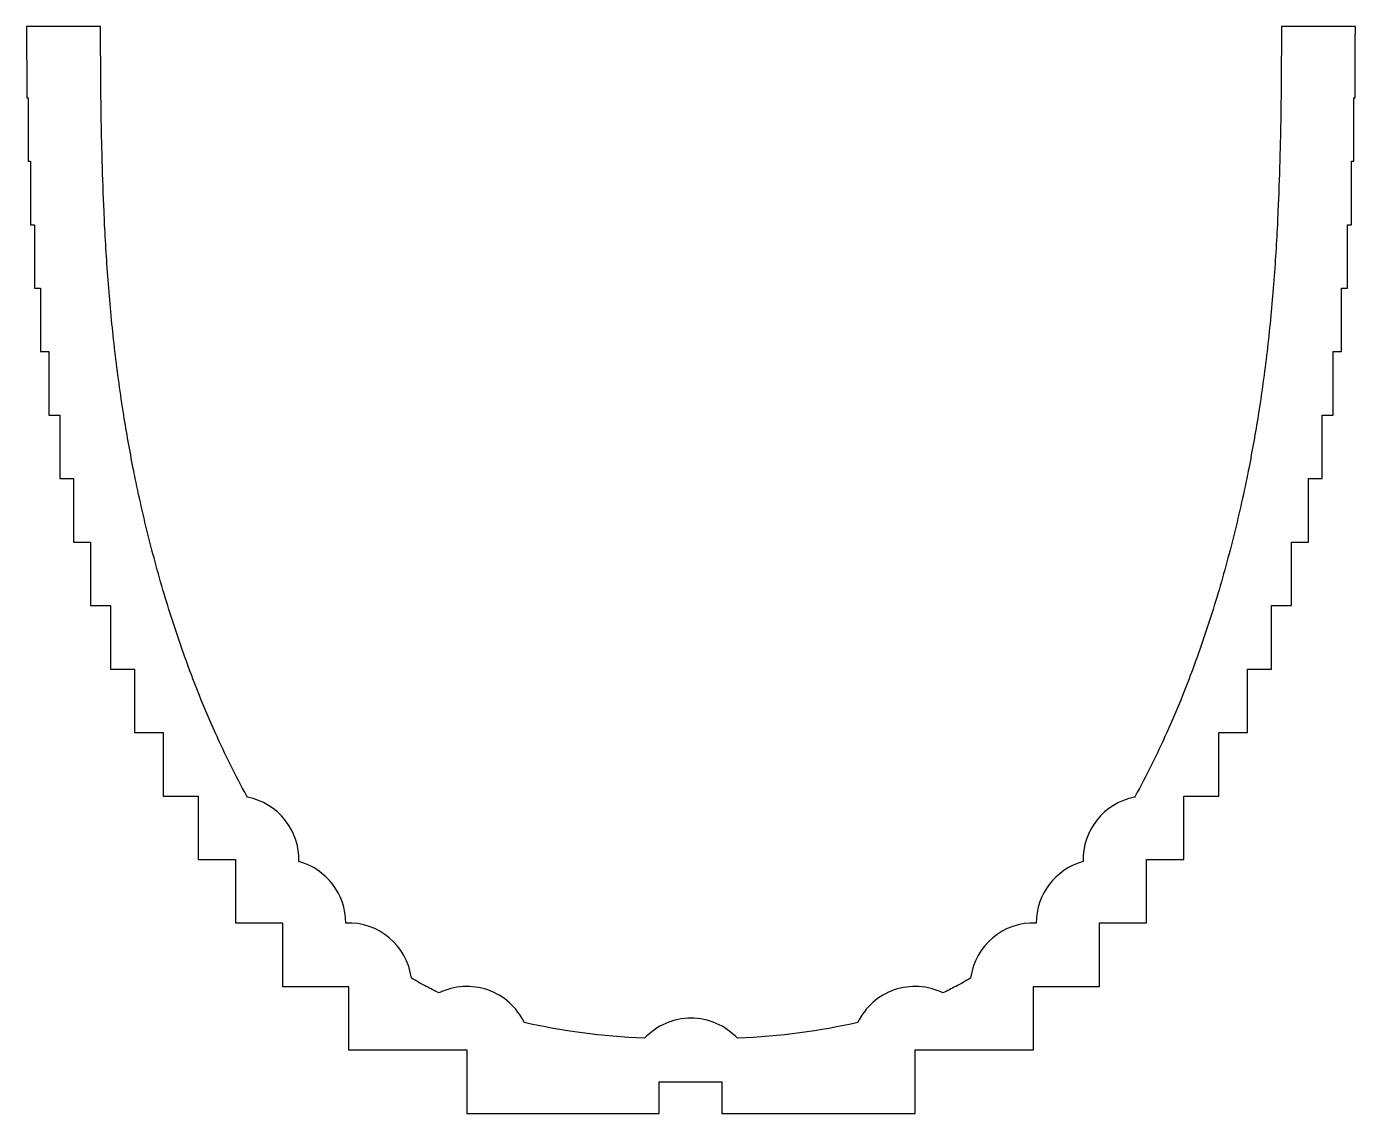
# Model space of a CAD drawing. Header units: millimetres. Extents: x -31.4 to 31.4, y 4.4 to 55.7.
import ezdxf

# ---------------------------------------------------------------- set-up
doc = ezdxf.new("R2010")
doc.units = ezdxf.units.MM
doc.layers.get('0').update_dxf_attribs({"linetype": 'CONTINUOUS'})

msp = doc.modelspace()

# ---------------------------------------------------------------- linework, layer by layer
for p, q in [((-27.912, 55.738), (-31.412, 55.738)), ((31.412, 55.738), (27.912, 55.738)), ((31.394, 52.377), (31.394, 55.377)), ((31.394, 55.377), (31.412, 55.377)), ((-31.394, 52.377), (-31.336, 52.377)), ((-31.336, 52.377), (-31.336, 49.377)), ((31.336, 49.377), (31.336, 52.377)), ((31.336, 52.377), (31.394, 52.377)), ((-31.336, 49.377), (-31.226, 49.377)), ((-31.226, 49.377), (-31.226, 46.377)), ((31.226, 46.377), (31.226, 49.377)), ((31.226, 49.377), (31.336, 49.377)), ((-31.226, 46.377), (-31.039, 46.377)), ((-31.039, 46.377), (-31.039, 43.377)), ((31.039, 43.377), (31.039, 46.377)), ((31.039, 46.377), (31.226, 46.377)), ((-31.039, 43.377), (-30.756, 43.377)), ((-30.756, 43.377), (-30.756, 40.377)), ((30.756, 40.377), (30.756, 43.377)), ((30.756, 43.377), (31.039, 43.377)), ((-30.756, 40.377), (-30.36, 40.377)), ((-30.36, 40.377), (-30.36, 37.377)), ((30.36, 37.377), (30.36, 40.377)), ((30.36, 40.377), (30.756, 40.377)), ((-30.36, 37.377), (-29.84, 37.377)), ((-29.84, 37.377), (-29.84, 34.377)), ((29.84, 34.377), (29.84, 37.377)), ((29.84, 37.377), (30.36, 37.377)), ((-29.84, 34.377), (-29.188, 34.377)), ((-29.188, 34.377), (-29.188, 31.377)), ((29.188, 31.377), (29.188, 34.377)), ((29.188, 34.377), (29.84, 34.377)), ((-29.188, 31.377), (-28.393, 31.377)), ((-28.393, 31.377), (-28.393, 28.377)), ((28.393, 28.377), (28.393, 31.377)), ((28.393, 31.377), (29.188, 31.377)), ((-28.393, 28.377), (-27.441, 28.377)), ((-27.441, 28.377), (-27.441, 25.377)), ((27.441, 25.377), (27.441, 28.377)), ((27.441, 28.377), (28.393, 28.377)), ((-27.441, 25.377), (-26.306, 25.377)), ((-26.306, 25.377), (-26.306, 22.377)), ((26.306, 22.377), (26.306, 25.377)), ((26.306, 25.377), (27.441, 25.377)), ((-26.306, 22.377), (-24.95, 22.377)), ((-24.95, 22.377), (-24.95, 19.377)), ((24.95, 19.377), (24.95, 22.377)), ((24.95, 22.377), (26.306, 22.377)), ((-24.95, 19.377), (-23.305, 19.377)), ((-23.305, 19.377), (-23.305, 16.377)), ((-20.969, 19.322), (-21, 19.377)), ((21, 19.377), (20.969, 19.322)), ((23.305, 16.377), (23.305, 19.377)), ((23.305, 19.377), (24.95, 19.377)), ((-23.305, 16.377), (-21.542, 16.377)), ((-21.542, 16.377), (-21.542, 13.377)), ((21.542, 13.377), (21.542, 16.377)), ((21.542, 16.377), (23.305, 16.377)), ((-21.542, 13.377), (-19.319, 13.377)), ((-19.319, 13.377), (-19.319, 10.377)), ((19.319, 10.377), (19.319, 13.377)), ((19.319, 13.377), (21.542, 13.377)), ((-19.319, 10.377), (-16.193, 10.377)), ((-16.193, 10.377), (-16.193, 7.377)), ((16.193, 7.377), (16.193, 10.377)), ((16.193, 10.377), (19.319, 10.377)), ((-16.193, 7.377), (-10.592, 7.377)), ((-10.592, 7.377), (-10.592, 4.377)), ((10.592, 4.377), (10.592, 7.377)), ((10.592, 7.377), (16.193, 7.377)), ((-1.5, 4.377), (-1.5, 5.877)), ((-1.5, 5.877), (1.45, 5.877)), ((1.45, 5.877), (1.45, 4.377)), ((-10.592, 4.377), (-1.5, 4.377)), ((1.45, 4.377), (10.592, 4.377))]:
    msp.add_line(p, q)
for centre, start, end in [((-21.542, 16.377), -1.94598, 78.98761), ((21.542, 16.377), 101.01239, 181.94598), ((-19.319, 13.377), -0.05076, 75.02589), ((19.319, 13.377), 104.97411, 180.05076), ((-16.193, 10.377), 7.54788, 92.41207), ((16.193, 10.377), 87.58793, 172.45212), ((-10.592, 7.377), 25.68598, 116.06422), ((10.592, 7.377), 63.93578, 154.31402), ((0, 5.877), 43.09269, 136.90731)]:
    msp.add_arc(centre, 3, start, end)
for points in [[(-31.412, 55.738), (-31.412, 54.609), (-31.407, 53.49), (-31.394, 52.377)], [(-27.894, 52.377), (-27.907, 53.488), (-27.912, 54.606), (-27.912, 55.738)], [(27.912, 55.738), (27.912, 54.606), (27.907, 53.488), (27.894, 52.377)], [(31.412, 55.377), (31.412, 55.497), (31.412, 55.617), (31.412, 55.738)], [(-27.836, 49.377), (-27.864, 50.373), (-27.883, 51.372), (-27.894, 52.377)], [(27.894, 52.377), (27.883, 51.372), (27.864, 50.373), (27.836, 49.377)], [(-27.527, 43.377), (-27.608, 44.383), (-27.671, 45.382), (-27.721, 46.377)], [(27.721, 46.377), (27.671, 45.382), (27.608, 44.383), (27.527, 43.377)], [(-27.232, 40.377), (-27.351, 41.387), (-27.447, 42.386), (-27.527, 43.377)], [(27.527, 43.377), (27.447, 42.386), (27.351, 41.387), (27.232, 40.377)], [(-26.817, 37.377), (-26.979, 38.39), (-27.116, 39.388), (-27.232, 40.377)], [(27.232, 40.377), (27.116, 39.388), (26.979, 38.39), (26.817, 37.377)], [(-25.582, 31.377), (-25.838, 32.384), (-26.067, 33.387), (-26.271, 34.377)], [(26.271, 34.377), (26.067, 33.387), (25.838, 32.384), (25.582, 31.377)], [(-24.739, 28.377), (-25.047, 29.375), (-25.327, 30.378), (-25.582, 31.377)], [(25.582, 31.377), (25.327, 30.378), (25.047, 29.375), (24.739, 28.377)], [(-23.723, 25.377), (-24.09, 26.366), (-24.428, 27.369), (-24.739, 28.377)], [(24.739, 28.377), (24.428, 27.369), (24.09, 26.366), (23.723, 25.377)], [(-21, 19.377), (-21.53, 20.333), (-22.03, 21.338), (-22.497, 22.377)], [(22.497, 22.377), (22.03, 21.338), (21.53, 20.333), (21, 19.377)], [(-12.515, 10.377), (-12.752, 10.503), (-12.987, 10.634), (-13.219, 10.771)], [(13.219, 10.771), (12.987, 10.634), (12.752, 10.503), (12.515, 10.377)], [(-11.91, 10.072), (-12.114, 10.17), (-12.315, 10.271), (-12.515, 10.377)], [(12.515, 10.377), (12.315, 10.271), (12.114, 10.17), (11.91, 10.072)], [(-2.191, 7.927), (-4.221, 8.022), (-6.123, 8.26), (-7.888, 8.677)], [(7.888, 8.677), (6.123, 8.26), (4.221, 8.022), (2.191, 7.927)]]:
    msp.add_open_spline(points, degree=3)
for points, knots in [([(-27.721, 46.377), (-27.731, 46.586), (-27.741, 46.795), (-27.75, 47.004), (-27.786, 47.794), (-27.814, 48.584), (-27.836, 49.377)], [0.85081835, 0.85081835, 0.85081835, 0.85081835, 0.86090489, 0.86090489, 0.86090489, 0.89909489, 0.89909489, 0.89909489, 0.89909489]), ([(27.836, 49.377), (27.814, 48.584), (27.786, 47.794), (27.75, 47.004), (27.741, 46.795), (27.731, 46.586), (27.721, 46.377)], [-0.89909489, -0.89909489, -0.89909489, -0.89909489, -0.86090489, -0.86090489, -0.86090489, -0.85081835, -0.85081835, -0.85081835, -0.85081835]), ([(-26.271, 34.377), (-26.304, 34.537), (-26.336, 34.697), (-26.367, 34.856), (-26.536, 35.707), (-26.685, 36.546), (-26.817, 37.377)], [0.66400584, 0.66400584, 0.66400584, 0.66400584, 0.67113011, 0.67113011, 0.67113011, 0.70915244, 0.70915244, 0.70915244, 0.70915244]), ([(26.817, 37.377), (26.685, 36.546), (26.536, 35.707), (26.367, 34.856), (26.336, 34.697), (26.304, 34.537), (26.271, 34.377)], [-0.70915244, -0.70915244, -0.70915244, -0.70915244, -0.67113011, -0.67113011, -0.67113011, -0.66400584, -0.66400584, -0.66400584, -0.66400584]), ([(-22.497, 22.377), (-22.756, 22.953), (-23.005, 23.539), (-23.244, 24.134), (-23.408, 24.546), (-23.568, 24.96), (-23.723, 25.377)], [0.48615692, 0.48615692, 0.48615692, 0.48615692, 0.51318949, 0.51318949, 0.51318949, 0.5318707, 0.5318707, 0.5318707, 0.5318707]), ([(23.723, 25.377), (23.568, 24.96), (23.408, 24.546), (23.244, 24.134), (23.005, 23.539), (22.756, 22.953), (22.497, 22.377)], [-0.5318707, -0.5318707, -0.5318707, -0.5318707, -0.51318949, -0.51318949, -0.51318949, -0.48615692, -0.48615692, -0.48615692, -0.48615692])]:
    msp.add_open_spline(points, degree=3, knots=knots)

doc.saveas('drawing.dxf')
